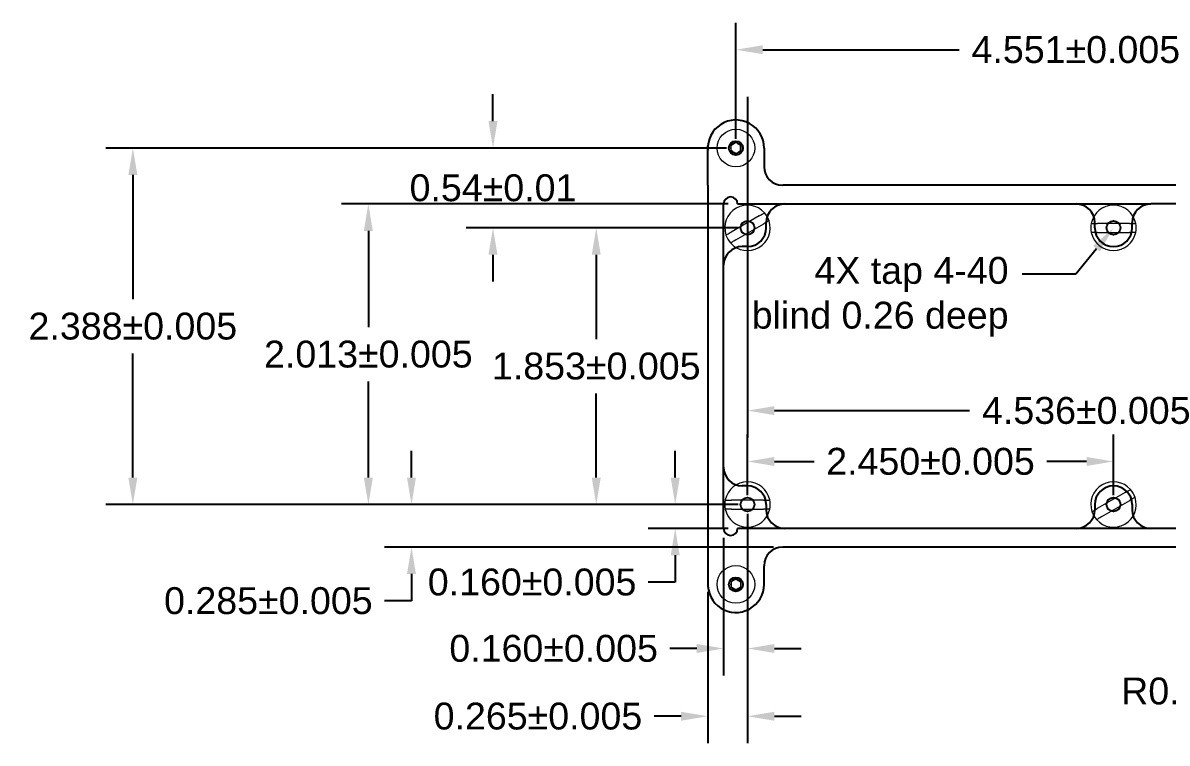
# Model space of a CAD drawing. Header units: inches. Extents: x 1.6 to 15.1, y -0.1 to 9.4.
# Drawn here: x 1.58 to 9.24, y 1.02 to 5.85 of the extents above; entities that cross this region are included whole.
import ezdxf
from ezdxf import colors
from ezdxf.entities.mleader import LeaderData, LeaderLine
from ezdxf.math import Vec2, Vec3

# ---------------------------------------------------------------- set-up
doc = ezdxf.new("R2010")
doc.units = ezdxf.units.IN
doc.header["$MEASUREMENT"] = 0
doc.linetypes.add('SLD-Solid', pattern=[0])
for name, color, linetype in [('Delrin', 18, 'Continuous'), ('Dimensions', 12, 'Continuous'), ('Screws', 6, 'Continuous')]:
    doc.layers.add(name, color=color, linetype=linetype)
doc.styles.get("Standard").update_dxf_attribs({"font": 'arial.ttf'})
doc.dimstyles.new('5thousandths', dxfattribs={"dimtxt": 0.18, "dimasz": 0.18, "dimexe": 0.18, "dimexo": 0.0625, "dimgap": 0.09, "dimtad": 0, "dimtih": 1, "dimtoh": 1, "dimdec": 3, "dimzin": 0, "dimdsep": 46, "dimtxsty": 'Standard', "dimcen": 0.09, "dimadec": 0, "dimazin": 0, "dimtol": 1, "dimtp": 0.005, "dimtm": 0.005, "dimtfac": 1, "dimtdec": 3, "dimtofl": 0, "dimtmove": 0, "dimatfit": 3, "dimfxl": 1, "dimtolj": 1, "dimtzin": 0, "dimarcsym": 0})
doc.dimstyles.new('tenths', dxfattribs={"dimtxt": 0.18, "dimasz": 0.18, "dimexe": 0.18, "dimexo": 0.1625, "dimgap": 0.09, "dimtad": 0, "dimtih": 1, "dimtoh": 1, "dimzin": 0, "dimdsep": 46, "dimtxsty": 'Standard', "dimcen": 0.09, "dimadec": 0, "dimazin": 0, "dimtol": 1, "dimtp": 0.01, "dimtm": 0.01, "dimtfac": 1, "dimtofl": 0, "dimtmove": 0, "dimatfit": 3, "dimfxl": 1, "dimtolj": 1, "dimtzin": 0, "dimarcsym": 0})

# ---------------------------------------------------------------- blocks, each defined once
blk = doc.blocks.new('*D10')
at = {"layer": 'Defpoints', "color": 0}
for p in [(6.4325, 2.6224), (5.9485, 2.4624), (6.3663, 2.4624)]:
    blk.add_point(p, dxfattribs=at)
at = {"layer": 'Dimensions', "color": 0, "lineweight": -2}
for p, q in [((5.9485, 2.8024), (5.9485, 2.9824)), ((6.37, 2.6224), (5.7685, 2.6224)), ((6.3038, 2.4624), (5.7685, 2.4624)), ((5.9485, 2.2824), (5.9485, 2.1024)), ((5.9485, 2.1024), (5.7685, 2.1024))]:
    blk.add_line(p, q, dxfattribs=at)
at = {"layer": 'Dimensions', "color": 0}
for points in [[(5.9185, 2.8024), (5.9785, 2.8024), (5.9485, 2.6224)], [(5.9185, 2.2824), (5.9785, 2.2824), (5.9485, 2.4624)]]:
    blk.add_solid(points, dxfattribs=at)
at = {"layer": 'Dimensions', "color": 0, "insert": (4.9905, 2.1024), "char_height": 0.18, "attachment_point": 5}
blk.add_mtext('\\A1;0.160±0.005', dxfattribs=at)
blk = doc.blocks.new('*D11')
at = {"layer": 'Defpoints', "color": 0}
for p in [(8.8825, 2.9108), (6.4325, 2.6224), (8.8825, 2.6224)]:
    blk.add_point(p, dxfattribs=at)
at = {"layer": 'Dimensions', "color": 0, "lineweight": -2}
for p, q in [((6.4325, 2.6849), (6.4325, 3.0908)), ((8.8825, 2.6849), (8.8825, 3.0908)), ((6.6125, 2.9108), (6.878, 2.9108)), ((8.7025, 2.9108), (8.4371, 2.9108))]:
    blk.add_line(p, q, dxfattribs=at)
at = {"layer": 'Dimensions', "color": 0}
for points in [[(6.6125, 2.9408), (6.6125, 2.8808), (6.4325, 2.9108)], [(8.7025, 2.9408), (8.7025, 2.8808), (8.8825, 2.9108)]]:
    blk.add_solid(points, dxfattribs=at)
at = {"layer": 'Dimensions', "color": 0, "insert": (7.6575, 2.9108), "char_height": 0.18, "attachment_point": 5}
blk.add_mtext('\\A1;2.450±0.005', dxfattribs=at)
blk = doc.blocks.new('*D12')
at = {"layer": 'Defpoints', "color": 0}
for p in [(5.4199, 4.4754), (6.4325, 4.4754), (6.4325, 2.6224)]:
    blk.add_point(p, dxfattribs=at)
at = {"layer": 'Dimensions', "color": 0, "lineweight": -2}
for p, q in [((6.37, 4.4754), (5.2399, 4.4754)), ((5.4199, 4.2954), (5.4199, 3.7309)), ((5.4199, 2.8024), (5.4199, 3.3669)), ((6.37, 2.6224), (5.2399, 2.6224))]:
    blk.add_line(p, q, dxfattribs=at)
at = {"layer": 'Dimensions', "color": 0}
for points in [[(5.3899, 4.2954), (5.4499, 4.2954), (5.4199, 4.4754)], [(5.3899, 2.8024), (5.4499, 2.8024), (5.4199, 2.6224)]]:
    blk.add_solid(points, dxfattribs=at)
at = {"layer": 'Dimensions', "color": 0, "insert": (5.4199, 3.5489), "char_height": 0.18, "attachment_point": 5}
blk.add_mtext('\\A1;1.853±0.005', dxfattribs=at)
blk = doc.blocks.new('*D13')
at = {"layer": 'Defpoints', "color": 0}
for p in [(6.4325, 2.6224), (6.2725, 2.4624), (6.2725, 1.6581)]:
    blk.add_point(p, dxfattribs=at)
at = {"layer": 'Dimensions', "color": 0, "lineweight": -2}
for p, q in [((6.4325, 2.5599), (6.4325, 1.4781)), ((6.2725, 2.3999), (6.2725, 1.4781)), ((6.0925, 1.6581), (5.9125, 1.6581)), ((6.6125, 1.6581), (6.7925, 1.6581))]:
    blk.add_line(p, q, dxfattribs=at)
at = {"layer": 'Dimensions', "color": 0}
for points in [[(6.0925, 1.6881), (6.0925, 1.6281), (6.2725, 1.6581)], [(6.6125, 1.6881), (6.6125, 1.6281), (6.4325, 1.6581)]]:
    blk.add_solid(points, dxfattribs=at)
at = {"layer": 'Dimensions', "color": 0, "insert": (5.1345, 1.6581), "char_height": 0.18, "attachment_point": 5}
blk.add_mtext('\\A1;0.160±0.005', dxfattribs=at)
blk = doc.blocks.new('*D14')
at = {"layer": 'Defpoints', "color": 0}
for p in [(3.8941, 4.6354), (6.3663, 4.6354), (6.4325, 2.6224)]:
    blk.add_point(p, dxfattribs=at)
at = {"layer": 'Dimensions', "color": 0, "lineweight": -2}
for p, q in [((6.3038, 4.6354), (3.7141, 4.6354)), ((3.8941, 4.4554), (3.8941, 3.8109)), ((3.8941, 2.8024), (3.8941, 3.4469)), ((6.37, 2.6224), (3.7141, 2.6224))]:
    blk.add_line(p, q, dxfattribs=at)
at = {"layer": 'Dimensions', "color": 0}
for points in [[(3.8641, 4.4554), (3.9241, 4.4554), (3.8941, 4.6354)], [(3.8641, 2.8024), (3.9241, 2.8024), (3.8941, 2.6224)]]:
    blk.add_solid(points, dxfattribs=at)
at = {"layer": 'Dimensions', "color": 0, "insert": (3.8941, 3.6289), "char_height": 0.18, "attachment_point": 5}
blk.add_mtext('\\A1;2.013±0.005', dxfattribs=at)
blk = doc.blocks.new('*D15')
at = {"layer": 'Defpoints', "color": 0}
for p in [(6.4325, 2.6224), (6.1675, 2.1011), (6.1675, 1.2043)]:
    blk.add_point(p, dxfattribs=at)
at = {"layer": 'Dimensions', "color": 0, "lineweight": -2}
for p, q in [((6.4325, 2.5599), (6.4325, 1.0243)), ((6.1675, 2.0386), (6.1675, 1.0243)), ((5.9875, 1.2043), (5.8075, 1.2043)), ((6.6125, 1.2043), (6.7925, 1.2043))]:
    blk.add_line(p, q, dxfattribs=at)
at = {"layer": 'Dimensions', "color": 0}
for points in [[(5.9875, 1.2343), (5.9875, 1.1743), (6.1675, 1.2043)], [(6.6125, 1.2343), (6.6125, 1.1743), (6.4325, 1.2043)]]:
    blk.add_solid(points, dxfattribs=at)
at = {"layer": 'Dimensions', "color": 0, "insert": (5.0295, 1.2043), "char_height": 0.18, "attachment_point": 5}
blk.add_mtext('\\A1;0.265±0.005', dxfattribs=at)
blk = doc.blocks.new('*D16')
at = {"layer": 'Defpoints', "color": 0}
for p in [(6.4325, 2.6224), (4.1828, 2.3374), (6.668, 2.3374)]:
    blk.add_point(p, dxfattribs=at)
at = {"layer": 'Dimensions', "color": 0, "lineweight": -2}
for p, q in [((4.1828, 2.8024), (4.1828, 2.9824)), ((6.37, 2.6224), (4.0028, 2.6224)), ((6.6055, 2.3374), (4.0028, 2.3374)), ((4.1828, 2.1574), (4.1828, 1.9774)), ((4.1828, 1.9774), (4.0028, 1.9774))]:
    blk.add_line(p, q, dxfattribs=at)
at = {"layer": 'Dimensions', "color": 0}
for points in [[(4.1528, 2.8024), (4.2128, 2.8024), (4.1828, 2.6224)], [(4.1528, 2.1574), (4.2128, 2.1574), (4.1828, 2.3374)]]:
    blk.add_solid(points, dxfattribs=at)
at = {"layer": 'Dimensions', "color": 0, "insert": (3.2248, 1.9774), "char_height": 0.18, "attachment_point": 5}
blk.add_mtext('\\A1;0.285±0.005', dxfattribs=at)
blk = doc.blocks.new('*D17')
at = {"layer": 'Defpoints', "color": 0}
for p in [(4.7285, 5.0104), (6.355, 5.0104), (6.4325, 4.4754)]:
    blk.add_point(p, dxfattribs=at)
at = {"layer": 'Dimensions', "color": 0, "lineweight": -2}
for p, q in [((4.7285, 5.1904), (4.7285, 5.3704)), ((6.1925, 5.0104), (4.5485, 5.0104)), ((6.27, 4.4754), (4.5485, 4.4754)), ((4.7285, 4.2954), (4.7285, 4.1154))]:
    blk.add_line(p, q, dxfattribs=at)
at = {"layer": 'Dimensions', "color": 0}
for points in [[(4.6985, 5.1904), (4.7585, 5.1904), (4.7285, 5.0104)], [(4.6985, 4.2954), (4.7585, 4.2954), (4.7285, 4.4754)]]:
    blk.add_solid(points, dxfattribs=at)
at = {"layer": 'Dimensions', "color": 0, "insert": (4.7285, 4.7429), "char_height": 0.18, "attachment_point": 5}
blk.add_mtext('\\A1;0.54±0.01', dxfattribs=at)
blk = doc.blocks.new('*D18')
at = {"layer": 'Defpoints', "color": 0}
for p in [(10.906, 5.6686), (6.355, 5.0104), (10.906, 5.0104)]:
    blk.add_point(p, dxfattribs=at)
at = {"layer": 'Dimensions', "color": 0, "lineweight": -2}
for p, q in [((6.355, 5.0729), (6.355, 5.8486)), ((10.906, 5.0729), (10.906, 5.8486)), ((6.535, 5.6686), (7.8489, 5.6686)), ((10.726, 5.6686), (9.4122, 5.6686))]:
    blk.add_line(p, q, dxfattribs=at)
at = {"layer": 'Dimensions', "color": 0}
for points in [[(6.535, 5.6986), (6.535, 5.6386), (6.355, 5.6686)], [(10.726, 5.6986), (10.726, 5.6386), (10.906, 5.6686)]]:
    blk.add_solid(points, dxfattribs=at)
at = {"layer": 'Dimensions', "color": 0, "insert": (8.6305, 5.6686), "char_height": 0.18, "attachment_point": 5}
blk.add_mtext('\\A1;4.551±0.005', dxfattribs=at)
blk = doc.blocks.new('*D25')
at = {"layer": 'Defpoints', "color": 0}
for p in [(2.3177, 5.0104), (6.355, 5.0104), (6.4325, 2.6224)]:
    blk.add_point(p, dxfattribs=at)
at = {"layer": 'Dimensions', "color": 0, "lineweight": -2}
for p, q in [((6.2925, 5.0104), (2.1377, 5.0104)), ((2.3177, 4.8304), (2.3177, 3.9984)), ((2.3177, 2.8024), (2.3177, 3.6344)), ((6.37, 2.6224), (2.1377, 2.6224))]:
    blk.add_line(p, q, dxfattribs=at)
at = {"layer": 'Dimensions', "color": 0}
for points in [[(2.2877, 4.8304), (2.3477, 4.8304), (2.3177, 5.0104)], [(2.2877, 2.8024), (2.3477, 2.8024), (2.3177, 2.6224)]]:
    blk.add_solid(points, dxfattribs=at)
at = {"layer": 'Dimensions', "color": 0, "insert": (2.3177, 3.8164), "char_height": 0.18, "attachment_point": 5}
blk.add_mtext('\\A1;2.388±0.005', dxfattribs=at)
blk = doc.blocks.new('*D26')
at = {"layer": 'Defpoints', "color": 0}
for p in [(6.4325, 5.416), (10.9685, 5.256), (10.9685, 3.2514)]:
    blk.add_point(p, dxfattribs=at)
at = {"layer": 'Dimensions', "color": 0, "lineweight": -2}
for p, q in [((6.4325, 5.3535), (6.4325, 3.0714)), ((10.9685, 5.1935), (10.9685, 3.0714)), ((6.6125, 3.2514), (7.9189, 3.2514)), ((10.7885, 3.2514), (9.4822, 3.2514))]:
    blk.add_line(p, q, dxfattribs=at)
at = {"layer": 'Dimensions', "color": 0}
for points in [[(6.6125, 3.2814), (6.6125, 3.2214), (6.4325, 3.2514)], [(10.7885, 3.2814), (10.7885, 3.2214), (10.9685, 3.2514)]]:
    blk.add_solid(points, dxfattribs=at)
at = {"layer": 'Dimensions', "color": 0, "insert": (8.7005, 3.2514), "char_height": 0.18, "attachment_point": 5}
blk.add_mtext('\\A1;4.536±0.005', dxfattribs=at)
blk = doc.blocks.new('*D27')
at = {"layer": 'Defpoints', "color": 0}
for p in [(10.906, 2.0874), (10.8378, 1.9122)]:
    blk.add_point(p, dxfattribs=at)
at = {"layer": 'Dimensions', "color": 0, "lineweight": -2}
for p, q in [((10.906, 1.9974), (10.906, 2.1774)), ((10.816, 2.0874), (10.996, 2.0874)), ((10.6273, 1.3723), (10.7724, 1.7445)), ((10.2894, 1.3723), (10.6273, 1.3723))]:
    blk.add_line(p, q, dxfattribs=at)
at = {"layer": 'Dimensions', "color": 0}
blk.add_solid([(10.7444, 1.7554), (10.8003, 1.7336), (10.8378, 1.9122)], dxfattribs=at)
at = {"layer": 'Dimensions', "color": 0, "insert": (9.5832, 1.3723), "char_height": 0.18, "attachment_point": 5}
blk.add_mtext('\\A1;R0.19±0.01', dxfattribs=at)

msp = doc.modelspace()

# ---------------------------------------------------------------- linework, layer by layer
at = {"layer": 'Delrin'}
for p, q in [((6.1675, 4.7604), (6.1675, 5.0241)), ((6.543, 5.0104), (6.543, 4.8854)), ((6.1675, 4.7604), (6.1675, 2.3374)), ((10.593, 4.7604), (6.668, 4.7604)), ((6.2725, 4.2254), (6.2725, 4.6354)), ((6.3663, 4.6354), (6.6825, 4.6354)), ((6.6825, 4.6354), (8.6325, 4.6354)), ((8.6325, 4.6354), (9.1325, 4.6354)), ((10.8748, 4.6354), (9.1325, 4.6354)), ((6.5575, 4.4754), (6.5575, 4.5104)), ((8.7575, 4.4754), (8.7575, 4.5104)), ((9.0075, 4.4754), (9.0075, 4.5104)), ((6.4325, 4.3504), (6.3975, 4.3504)), ((6.2725, 2.8724), (6.2725, 4.2254)), ((6.2725, 2.4624), (6.2725, 2.8724)), ((6.4325, 2.7474), (6.3975, 2.7474)), ((6.5575, 2.6224), (6.5575, 2.5874)), ((8.7575, 2.6224), (8.7575, 2.5874)), ((9.0075, 2.6224), (9.0075, 2.5874)), ((6.6825, 2.4624), (6.3663, 2.4624)), ((8.6325, 2.4624), (6.6825, 2.4624)), ((9.1325, 2.4624), (8.6325, 2.4624)), ((10.8748, 2.4624), (9.1325, 2.4624)), ((6.1675, 2.3374), (6.1675, 2.0737)), ((10.593, 2.3374), (6.668, 2.3374)), ((6.543, 2.0874), (6.543, 2.2124))]:
    msp.add_line(p, q, dxfattribs=at)
at = {"layer": 'Delrin', "color": 0, "linetype": 'SLD-Solid', "lineweight": 15}
for centre in [(6.355, 5.0104), (6.355, 2.0874)]:
    msp.add_circle(centre, 0.126, dxfattribs=at)
at = {"layer": 'Delrin'}
for centre in [(6.355, 5.0104), (6.4325, 4.4754), (8.8825, 4.4754), (6.4325, 2.6224), (8.8825, 2.6224), (6.355, 2.0874)]:
    msp.add_circle(centre, 0.0469, dxfattribs=at)
for centre, radius, start, end in [((6.355, 5.0104), 0.188, 0, 184.17965), ((6.668, 4.8854), 0.125, 180, 270), ((6.3194, 4.6354), 0.0469, 0, 180), ((6.6825, 4.5104), 0.125, 90, 180), ((8.6325, 4.5104), 0.125, 0, 90), ((9.1325, 4.5104), 0.125, 90, 180), ((6.4325, 4.4754), 0.125, 270, 0), ((8.8825, 4.4754), 0.125, 180, 0), ((6.3975, 4.2254), 0.125, 90, 180), ((6.3975, 2.8724), 0.125, 180, 270), ((6.4325, 2.6224), 0.125, 0, 90), ((8.8825, 2.6224), 0.125, 0, 180), ((6.6825, 2.5874), 0.125, 180, 270), ((8.6325, 2.5874), 0.125, 270, 0), ((9.1325, 2.5874), 0.125, 180, 270), ((6.3194, 2.4624), 0.0469, 180, 0), ((6.668, 2.2124), 0.125, 90, 180), ((6.355, 2.0874), 0.188, 175.82035, 0)]:
    msp.add_arc(centre, radius, start, end, dxfattribs=at)
at = {"layer": 'Screws', "color": 6, "linetype": 'SLD-Solid', "lineweight": 15}
for p, q in [((6.5107, 4.5556), (6.324, 4.4478)), ((6.3544, 4.3952), (6.541, 4.503)), ((8.9903, 4.5058), (8.7748, 4.5058)), ((8.7748, 4.445), (8.9903, 4.445)), ((8.9607, 2.7026), (8.774, 2.5948)), ((6.5403, 2.6527), (6.3248, 2.6527)), ((8.8044, 2.5422), (8.991, 2.6499)), ((6.3248, 2.592), (6.5403, 2.592))]:
    msp.add_line(p, q, dxfattribs=at)
for centre in [(6.355, 5.0104), (6.355, 2.0874)]:
    msp.add_circle(centre, 0.126, dxfattribs=at)
at = {"layer": 'Screws', "color": 7, "linetype": 'SLD-Solid', "lineweight": 15}
msp.add_circle((6.355, 2.0874), 0.126, dxfattribs=at)
at = {"layer": 'Screws', "color": 6, "linetype": 'SLD-Solid', "lineweight": 15}
for centre, radius, start, end in [((6.355, 5.0104), 0.0357, 150, 210), ((6.355, 5.0104), 0.0357, 90, 150), ((6.355, 5.0104), 0.0357, 210, 270), ((6.355, 5.0104), 0.0357, 30, 90), ((6.355, 5.0104), 0.0357, 270, 330), ((6.355, 5.0104), 0.0357, 330, 30), ((6.4325, 4.4754), 0.1521, 41.52361, 198.47639), ((8.8825, 4.4754), 0.1521, 11.52361, 168.47639), ((6.4325, 4.4754), 0.1521, 221.52361, 18.47639), ((6.4325, 4.4754), 0.1521, 18.47639, 41.52361), ((8.8825, 4.4754), 0.1521, 168.47639, 191.52361), ((8.8825, 4.4754), 0.1521, 191.52361, 348.47639), ((8.8825, 4.4754), 0.1521, 348.47639, 11.52361), ((6.4325, 4.4754), 0.1521, 198.47639, 221.52361), ((6.4325, 2.6224), 0.1521, 11.52361, 168.47639), ((8.8825, 2.6224), 0.1521, 41.52361, 198.47639), ((8.8825, 2.6224), 0.1521, 18.47639, 41.52361), ((6.4325, 2.6224), 0.1521, 168.47639, 191.52361), ((6.4325, 2.6224), 0.1521, 348.47639, 11.52361), ((8.8825, 2.6224), 0.1521, 221.52361, 18.47639), ((6.4325, 2.6224), 0.1521, 191.52361, 348.47639), ((8.8825, 2.6224), 0.1521, 198.47639, 221.52361), ((6.355, 2.0874), 0.0357, 150, 210), ((6.355, 2.0874), 0.0357, 150, 210), ((6.355, 2.0874), 0.0357, 90, 150), ((6.355, 2.0874), 0.0357, 90, 150), ((6.355, 2.0874), 0.0357, 210, 270), ((6.355, 2.0874), 0.0357, 210, 270), ((6.355, 2.0874), 0.0357, 30, 90), ((6.355, 2.0874), 0.0357, 30, 90), ((6.355, 2.0874), 0.0357, 270, 330), ((6.355, 2.0874), 0.0357, 270, 330), ((6.355, 2.0874), 0.0357, 330, 30), ((6.355, 2.0874), 0.0357, 330, 30)]:
    msp.add_arc(centre, radius, start, end, dxfattribs=at)
for points, knots in [([(6.355, 5.0461), (6.3503, 5.0433), (6.345, 5.0403), (6.3342, 5.034), (6.3289, 5.031), (6.3241, 5.0282)], [0, 0, 0, 0, 0.5, 0.5, 1, 1, 1, 1]), ([(6.3241, 4.9926), (6.3241, 4.9981), (6.3241, 5.0041), (6.3241, 5.0167), (6.3241, 5.0227), (6.3241, 5.0282)], [0, 0, 0, 0, 0.5, 0.5, 1, 1, 1, 1]), ([(6.355, 4.9747), (6.3503, 4.9775), (6.345, 4.9805), (6.3342, 4.9868), (6.3289, 4.9898), (6.3241, 4.9926)], [0, 0, 0, 0, 0.5, 0.5, 1, 1, 1, 1]), ([(6.3859, 5.0282), (6.3811, 5.031), (6.3759, 5.034), (6.365, 5.0403), (6.3598, 5.0433), (6.355, 5.0461)], [0, 0, 0, 0, 0.5, 0.5, 1, 1, 1, 1]), ([(6.355, 4.9747), (6.3598, 4.9775), (6.3651, 4.9805), (6.3759, 4.9868), (6.3811, 4.9898), (6.3859, 4.9926)], [0, 0, 0, 0, 0.5, 0.5, 1, 1, 1, 1]), ([(6.3859, 4.9926), (6.3859, 4.9981), (6.3859, 5.0041), (6.3859, 5.0167), (6.3859, 5.0227), (6.3859, 5.0282)], [0, 0, 0, 0, 0.5, 0.5, 1, 1, 1, 1]), ([(6.5107, 4.5556), (6.5198, 4.5609), (6.5291, 4.5663), (6.5391, 4.572), (6.5418, 4.5736), (6.5454, 4.5757), (6.5464, 4.5762), (6.5464, 4.5762)], [0, 0, 0, 0, 0.5, 0.5, 0.75, 0.75, 1, 1, 1, 1]), ([(6.5768, 4.5236), (6.5768, 4.5236), (6.5758, 4.5231), (6.5722, 4.521), (6.5695, 4.5194), (6.5628, 4.5155), (6.5589, 4.5133), (6.5503, 4.5083), (6.5456, 4.5056), (6.541, 4.503)], [0, 0, 0, 0, 0.25, 0.25, 0.5, 0.5, 0.75, 0.75, 1, 1, 1, 1]), ([(6.2883, 4.4272), (6.2883, 4.4272), (6.2892, 4.4278), (6.2929, 4.4299), (6.2956, 4.4314), (6.3056, 4.4372), (6.3148, 4.4425), (6.324, 4.4478)], [0, 0, 0, 0, 0.25, 0.25, 0.5, 0.5, 1, 1, 1, 1]), ([(8.7335, 4.5058), (8.7335, 4.5058), (8.7346, 4.5058), (8.7388, 4.5058), (8.742, 4.5058), (8.7535, 4.5058), (8.7642, 4.5058), (8.7748, 4.5058)], [0, 0, 0, 0, 0.25, 0.25, 0.5, 0.5, 1, 1, 1, 1]), ([(8.7748, 4.445), (8.7641, 4.445), (8.7535, 4.445), (8.7381, 4.445), (8.7335, 4.445), (8.7335, 4.445)], [0, 0, 0, 0, 0.5, 0.5, 1, 1, 1, 1]), ([(8.9903, 4.5058), (9.0009, 4.5058), (9.0116, 4.5058), (9.0231, 4.5058), (9.0262, 4.5058), (9.0305, 4.5058), (9.0316, 4.5058), (9.0316, 4.5058)], [0, 0, 0, 0, 0.5, 0.5, 0.75, 0.75, 1, 1, 1, 1]), ([(9.0316, 4.445), (9.0316, 4.445), (9.0305, 4.445), (9.0263, 4.445), (9.0232, 4.445), (9.0154, 4.445), (9.0109, 4.445), (9.0009, 4.445), (8.9956, 4.445), (8.9903, 4.445)], [0, 0, 0, 0, 0.25, 0.25, 0.5, 0.5, 0.75, 0.75, 1, 1, 1, 1]), ([(6.3544, 4.3952), (6.3452, 4.3899), (6.336, 4.3846), (6.3226, 4.3769), (6.3187, 4.3746), (6.3187, 4.3746)], [0, 0, 0, 0, 0.5, 0.5, 1, 1, 1, 1]), ([(8.9607, 2.7026), (8.9698, 2.7079), (8.9791, 2.7132), (8.9891, 2.719), (8.9918, 2.7205), (8.9954, 2.7226), (8.9964, 2.7232), (8.9964, 2.7232)], [0, 0, 0, 0, 0.5, 0.5, 0.75, 0.75, 1, 1, 1, 1]), ([(6.2835, 2.6527), (6.2835, 2.6527), (6.2846, 2.6527), (6.2888, 2.6527), (6.292, 2.6527), (6.3035, 2.6527), (6.3142, 2.6527), (6.3248, 2.6527)], [0, 0, 0, 0, 0.25, 0.25, 0.5, 0.5, 1, 1, 1, 1]), ([(6.5403, 2.6527), (6.5509, 2.6527), (6.5616, 2.6527), (6.5731, 2.6527), (6.5762, 2.6527), (6.5805, 2.6527), (6.5816, 2.6527), (6.5816, 2.6527)], [0, 0, 0, 0, 0.5, 0.5, 0.75, 0.75, 1, 1, 1, 1]), ([(9.0268, 2.6706), (9.0268, 2.6706), (9.0258, 2.67), (9.0222, 2.6679), (9.0195, 2.6664), (9.0128, 2.6625), (9.0089, 2.6602), (9.0003, 2.6553), (8.9956, 2.6526), (8.991, 2.6499)], [0, 0, 0, 0, 0.25, 0.25, 0.5, 0.5, 0.75, 0.75, 1, 1, 1, 1]), ([(6.3248, 2.592), (6.3141, 2.592), (6.3035, 2.592), (6.2881, 2.592), (6.2835, 2.592), (6.2835, 2.592)], [0, 0, 0, 0, 0.5, 0.5, 1, 1, 1, 1]), ([(6.5816, 2.592), (6.5816, 2.592), (6.5805, 2.592), (6.5763, 2.592), (6.5732, 2.592), (6.5654, 2.592), (6.5609, 2.592), (6.5509, 2.592), (6.5456, 2.592), (6.5403, 2.592)], [0, 0, 0, 0, 0.25, 0.25, 0.5, 0.5, 0.75, 0.75, 1, 1, 1, 1]), ([(8.7383, 2.5742), (8.7383, 2.5742), (8.7392, 2.5747), (8.7429, 2.5768), (8.7456, 2.5784), (8.7556, 2.5841), (8.7648, 2.5895), (8.774, 2.5948)], [0, 0, 0, 0, 0.25, 0.25, 0.5, 0.5, 1, 1, 1, 1]), ([(8.8044, 2.5422), (8.7952, 2.5368), (8.786, 2.5315), (8.7726, 2.5238), (8.7687, 2.5215), (8.7687, 2.5215)], [0, 0, 0, 0, 0.5, 0.5, 1, 1, 1, 1]), ([(6.355, 2.123), (6.3503, 2.1203), (6.345, 2.1173), (6.3342, 2.111), (6.3289, 2.108), (6.3241, 2.1052)], [0, 0, 0, 0, 0.5, 0.5, 1, 1, 1, 1]), ([(6.355, 2.123), (6.3503, 2.1203), (6.345, 2.1173), (6.3342, 2.111), (6.3289, 2.108), (6.3241, 2.1052)], [0, 0, 0, 0, 0.5, 0.5, 1, 1, 1, 1]), ([(6.3241, 2.1052), (6.3241, 2.0997), (6.3241, 2.0936), (6.3241, 2.0811), (6.3241, 2.075), (6.3241, 2.0695)], [0, 0, 0, 0, 0.5, 0.5, 1, 1, 1, 1]), ([(6.3241, 2.1052), (6.3241, 2.0997), (6.3241, 2.0936), (6.3241, 2.0811), (6.3241, 2.075), (6.3241, 2.0695)], [0, 0, 0, 0, 0.5, 0.5, 1, 1, 1, 1]), ([(6.355, 2.0517), (6.3503, 2.0545), (6.345, 2.0575), (6.3342, 2.0637), (6.3289, 2.0668), (6.3241, 2.0695)], [0, 0, 0, 0, 0.5, 0.5, 1, 1, 1, 1]), ([(6.355, 2.0517), (6.3503, 2.0545), (6.345, 2.0575), (6.3342, 2.0637), (6.3289, 2.0668), (6.3241, 2.0695)], [0, 0, 0, 0, 0.5, 0.5, 1, 1, 1, 1]), ([(6.355, 2.123), (6.3598, 2.1203), (6.3651, 2.1172), (6.3759, 2.111), (6.3811, 2.108), (6.3859, 2.1052)], [0, 0, 0, 0, 0.5, 0.5, 1, 1, 1, 1]), ([(6.355, 2.123), (6.3598, 2.1203), (6.3651, 2.1172), (6.3759, 2.111), (6.3811, 2.108), (6.3859, 2.1052)], [0, 0, 0, 0, 0.5, 0.5, 1, 1, 1, 1]), ([(6.3859, 2.0695), (6.3811, 2.0668), (6.3759, 2.0638), (6.365, 2.0575), (6.3598, 2.0545), (6.355, 2.0517)], [0, 0, 0, 0, 0.5, 0.5, 1, 1, 1, 1]), ([(6.3859, 2.0695), (6.3811, 2.0668), (6.3759, 2.0638), (6.365, 2.0575), (6.3598, 2.0545), (6.355, 2.0517)], [0, 0, 0, 0, 0.5, 0.5, 1, 1, 1, 1]), ([(6.3859, 2.1052), (6.3859, 2.0997), (6.3859, 2.0936), (6.3859, 2.0811), (6.3859, 2.075), (6.3859, 2.0695)], [0, 0, 0, 0, 0.5, 0.5, 1, 1, 1, 1]), ([(6.3859, 2.1052), (6.3859, 2.0997), (6.3859, 2.0936), (6.3859, 2.0811), (6.3859, 2.075), (6.3859, 2.0695)], [0, 0, 0, 0, 0.5, 0.5, 1, 1, 1, 1])]:
    msp.add_open_spline(points, degree=3, knots=knots, dxfattribs=at)

# ---------------------------------------------------------------- dimensions: what is measured, and where the dimension line sits
at = {"layer": 'Dimensions'}
for base, p1, p2, picture, middle in [((10.906, 5.6686), (6.355, 5.0104), (10.906, 5.0104), '*D18', (8.6305, 5.6686)), ((10.9685, 3.2514), (6.4325, 5.416), (10.9685, 5.256), '*D26', (8.7005, 3.2514)), ((8.8825, 2.9108), (6.4325, 2.6224), (8.8825, 2.6224), '*D11', (7.6575, 2.9108)), ((6.1675, 1.2043), (6.4325, 2.6224), (6.1675, 2.1011), '*D15', (5.0295, 1.2043)), ((6.2725, 1.6581), (6.4325, 2.6224), (6.2725, 2.4624), '*D13', (5.1345, 1.6581))]:
    dim = msp.add_linear_dim(base=base, p1=p1, p2=p2, dimstyle='5thousandths', dxfattribs=at)
    dim.commit()
    dim.dimension.update_dxf_attribs({"geometry": picture, "text_midpoint": middle})
for base, p1, p2, dimstyle, picture, middle in [((4.7285295622, 5.0104074817), (6.4325304528, 4.4754074817), (6.3550304528, 5.0104074817), 'tenths', '*D17', (4.7285295622, 4.7429074817)), ((2.3177, 5.0104), (6.4325, 2.6224), (6.355, 5.0104), '5thousandths', '*D25', (2.3177, 3.8164)), ((3.8941, 4.6354), (6.4325, 2.6224), (6.3663, 4.6354), '5thousandths', '*D14', (3.8941, 3.6289)), ((5.4199, 4.4754), (6.4325, 2.6224), (6.4325, 4.4754), '5thousandths', '*D12', (5.4199, 3.5489)), ((4.1828, 2.3374), (6.4325, 2.6224), (6.668, 2.3374), '5thousandths', '*D16', (3.2248, 1.9774)), ((5.9485, 2.4624), (6.4325, 2.6224), (6.3663, 2.4624), '5thousandths', '*D10', (4.9905, 2.1024))]:
    dim = msp.add_linear_dim(base=base, p1=p1, p2=p2, angle=90, dimstyle=dimstyle, dxfattribs=at)
    dim.commit()
    dim.dimension.update_dxf_attribs({"geometry": picture, "text_midpoint": middle})
dim = msp.add_radius_dim(center=(10.906, 2.0874), mpoint=(10.8378, 1.9122), dimstyle='tenths', dxfattribs=at)
dim.commit()
dim.dimension.update_dxf_attribs({"geometry": '*D27', "text_midpoint": (9.5832, 1.3723), "dimtype": 164})

# ---------------------------------------------------------------- leaders
ml = msp.add_multileader_mtext('Standard', dxfattribs=at)
ml.set_content('4X tap 4-40\\Pblind 0.26 deep', color=256)
ml.set_leader_properties()
ml.build(insert=Vec2(0, 0))
ml.multileader.update_dxf_attribs({"dogleg_length": 0.36, "arrow_head_size": 0.18})
ctx = ml.context
ctx.base_point, ctx.char_height, ctx.arrow_head_size, ctx.landing_gap_size, ctx.plane_origin = Vec3(6.3969, 4.1658), 0.18, 0.18, 0.09, Vec3(8.8825, 4.4754)
ctx.text_align_type = 2
notes = []
notes.append((ctx, [(0, (1, 1, 0), (8.6302, 4.1658), (-1, 0), 0.36, [(0, [(8.8825, 4.4754)], 0, [])])]))
ctx.mtext.insert, ctx.mtext.alignment, ctx.mtext.flow_direction = Vec3(8.1802, 4.2808), 3, 5
for ctx, leaders in notes:
    for number, flags, end, landing, length, lines in leaders:
        leader = LeaderData()
        leader.index, (leader.has_last_leader_line, leader.has_dogleg_vector, leader.attachment_direction) = number, flags
        leader.last_leader_point, leader.dogleg_vector, leader.dogleg_length = Vec3(end), Vec3(landing), length
        for number, points, colour, breaks in lines:
            line = LeaderLine()
            line.index, line.vertices, line.color, line.breaks = number, Vec3.list(points), colors.encode_raw_color(colour), breaks
            leader.lines.append(line)
        ctx.leaders.append(leader)

doc.saveas('drawing.dxf')
